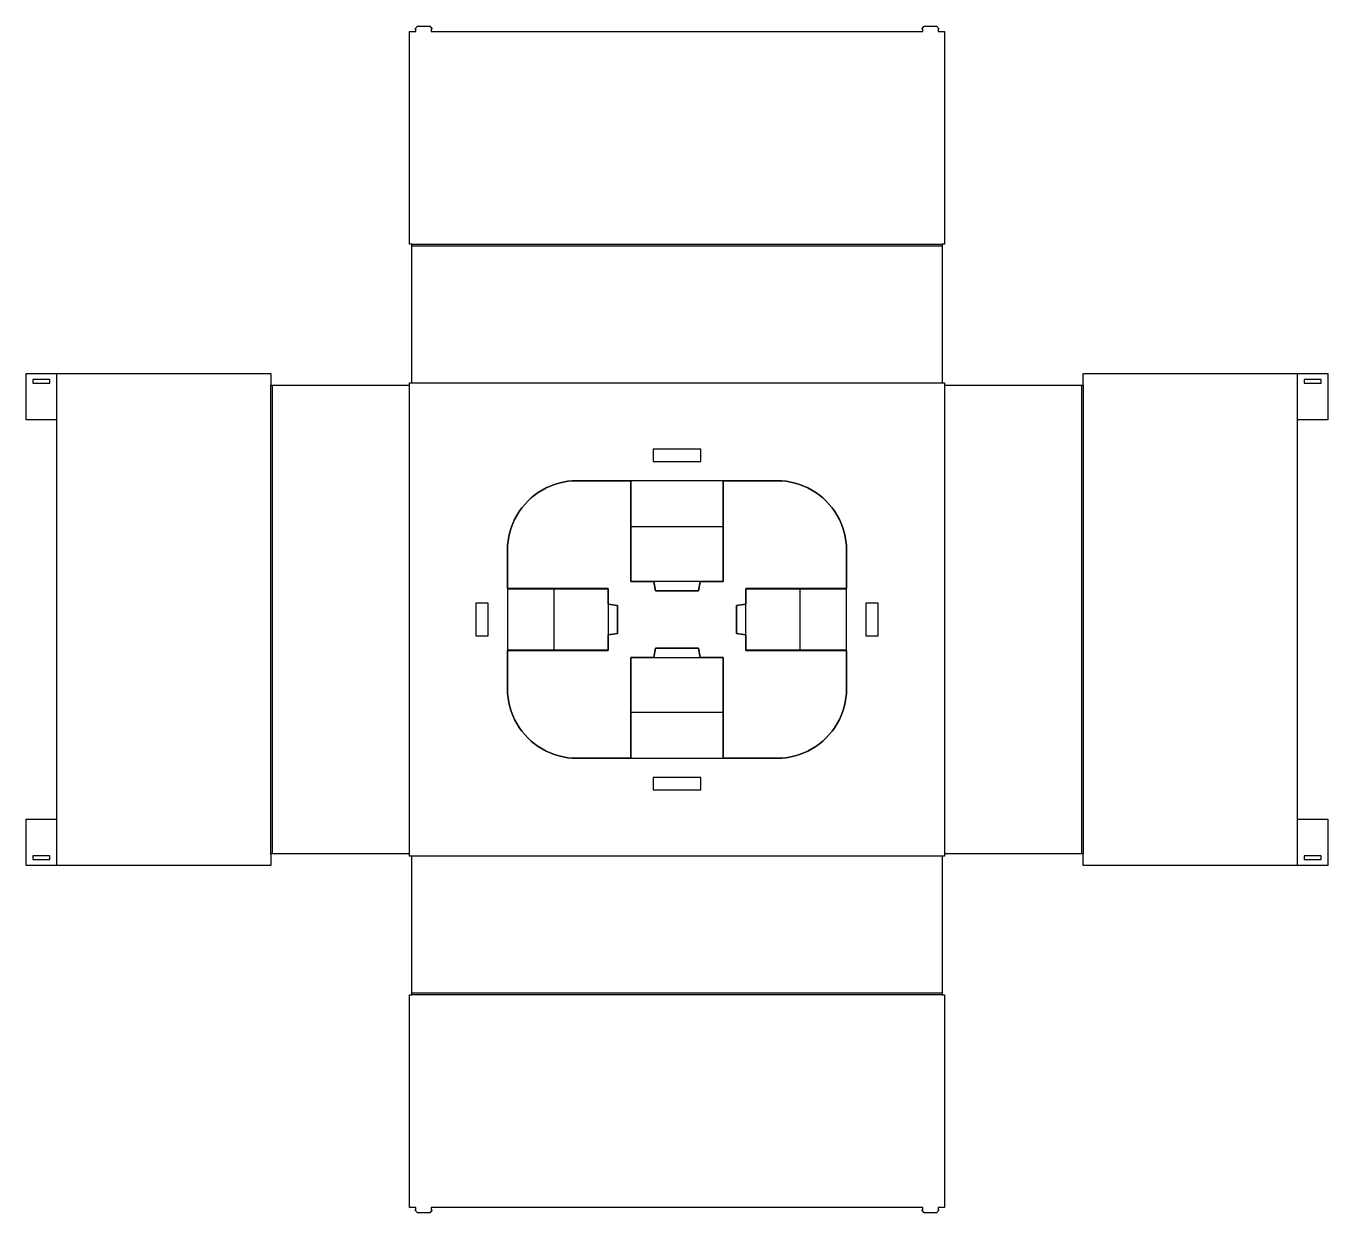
# Model space of a CAD drawing. Header units: metres. Extents: x -423 to 423, y -385 to 385.
import ezdxf

# ---------------------------------------------------------------- set-up
doc = ezdxf.new("R2010")
doc.units = ezdxf.units.M

msp = doc.modelspace()

# ---------------------------------------------------------------- linework, layer by layer
at = {"layer": 'CREASE_MOUNTAIN'}
for points in [[(-172.038, 153.538), (172.038, 153.538)], [(-173.538, -152.038), (-173.538, 152.038)], [(173.538, 152.038), (173.538, -152.038)], [(172.038, -153.538), (-172.038, -153.538)]]:
    msp.add_lwpolyline(points, dxfattribs=at)
at = {"layer": 'CREASE_VALLEY'}
for points in [[(-172.038, 243.538), (172.038, 243.538)], [(-172.038, 242.538), (172.038, 242.538)], [(-402.538, 129.538), (-402.538, 159.538)], [(402.538, 159.538), (402.538, 129.538)], [(-263.538, -152.038), (-263.538, 152.038)], [(-262.538, -152.038), (-262.538, 152.038)], [(262.538, 152.038), (262.538, -152.038)], [(263.538, 152.038), (263.538, -152.038)], [(30, 90.038), (-30, 90.038)], [(30, 60.038), (-30, 60.038)], [(-110.038, 20), (-110.038, -20)], [(-80.038, 20), (-80.038, -20)], [(15, 24.6309), (-15, 24.6309)], [(80.038, -20), (80.038, 20)], [(110.038, -20), (110.038, 20)], [(-44.6309, 10), (-44.6309, -10)], [(44.6309, -10), (44.6309, 10)], [(-15, -24.6309), (15, -24.6309)], [(-30, -60.038), (30, -60.038)], [(-30, -90.038), (30, -90.038)], [(-402.538, -159.538), (-402.538, -129.538)], [(402.538, -129.538), (402.538, -159.538)], [(172.038, -242.538), (-172.038, -242.538)], [(172.038, -243.538), (-172.038, -243.538)]]:
    msp.add_lwpolyline(points, dxfattribs=at)
at = {"layer": 'CUT'}
for points in [[(168.538, -385.037), (160.538, -385.037), (158.938, -383.112), (159.539, -383.112), (159.539, -381.537), (-159.538, -381.537), (-159.538, -383.112), (-158.938, -383.112), (-160.538, -385.037), (-168.538, -385.037), (-170.138, -383.112), (-169.538, -383.112), (-169.538, -381.537), (-173.538, -381.537), (-173.538, -243.538), (-172.038, -243.538), (-172.038, -153.538), (-173.538, -153.538), (-173.538, -152.038), (-263.537, -152.038), (-263.537, -159.538), (-422.537, -159.538), (-422.537, -129.538), (-402.537, -129.538), (-402.537, 129.539), (-422.537, 129.539), (-422.537, 159.539), (-263.537, 159.539), (-263.537, 152.039), (-173.538, 152.039), (-173.538, 153.539), (-172.038, 153.539), (-172.038, 243.539), (-173.538, 243.539), (-173.538, 381.539), (-169.538, 381.539), (-169.538, 383.114), (-170.138, 383.114), (-168.538, 385.039), (-160.538, 385.039), (-158.938, 383.114), (-159.538, 383.114), (-159.538, 381.539), (159.539, 381.539), (159.539, 383.114), (158.938, 383.114), (160.538, 385.039), (168.538, 385.039), (170.138, 383.114), (169.539, 383.114), (169.539, 381.539), (173.539, 381.539), (173.539, 243.539), (172.039, 243.539), (172.039, 153.539), (173.539, 153.539), (173.539, 152.039), (263.539, 152.039), (263.539, 159.539), (422.539, 159.539), (422.539, 129.539), (402.539, 129.539), (402.539, -129.538), (422.539, -129.538), (422.539, -159.538), (263.539, -159.538), (263.539, -152.038), (173.539, -152.038), (173.539, -153.538), (172.039, -153.538), (172.039, -243.538), (173.539, -243.538), (173.539, -381.537), (169.539, -381.537), (169.539, -383.112), (170.138, -383.112), (168.538, -385.037)], [(-418.037, 155.789), (-418.037, 153.289), (-407.037, 153.289), (-407.037, 155.789), (-418.037, 155.789)], [(418.039, 153.289), (418.039, 155.789), (407.039, 155.789), (407.039, 153.289), (418.039, 153.289)], [(-15.5, 102.539), (15.501, 102.539), (15.501, 110.539), (-15.5, 110.539), (-15.5, 102.539)], [(14, -18.63), (15.001, -24.63), (30.001, -24.63), (30.001, -90.038), (65.038, -90.038), (67.981, -89.942), (70.912, -89.653), (73.817, -89.173), (76.685, -88.505), (79.503, -87.65), (82.259, -86.613), (84.941, -85.397), (87.538, -84.009), (90.039, -82.454), (92.432, -80.739), (94.709, -78.871), (96.858, -76.858), (98.871, -74.709), (100.739, -72.432), (102.454, -70.039), (104.009, -67.538), (105.397, -64.941), (106.613, -62.259), (107.65, -59.503), (108.505, -56.685), (109.173, -53.817), (109.653, -50.912), (109.942, -47.981), (110.039, -45.038), (110.039, -19.999), (44.632, -19.999), (44.632, -10.001), (38.632, -9), (38.632, 9), (44.632, 10.001), (44.632, 20.001), (110.039, 20.001), (110.039, 45.038), (109.942, 47.981), (109.653, 50.912), (109.173, 53.817), (108.505, 56.685), (107.65, 59.503), (106.613, 62.259), (105.397, 64.941), (104.009, 67.538), (102.454, 70.039), (100.739, 72.432), (98.871, 74.709), (96.858, 76.858), (94.709, 78.871), (92.432, 80.739), (90.039, 82.454), (87.538, 84.009), (84.941, 85.397), (82.259, 86.613), (79.503, 87.65), (76.685, 88.505), (73.817, 89.173), (70.912, 89.653), (67.981, 89.942), (65.038, 90.039), (30.001, 90.039), (30.001, 24.632), (15.001, 24.632), (14, 18.632), (-14, 18.632), (-15.001, 24.632), (-29.999, 24.632), (-29.999, 90.039), (-65.038, 90.039), (-67.981, 89.942), (-70.912, 89.653), (-73.817, 89.173), (-76.685, 88.505), (-79.503, 87.65), (-82.259, 86.613), (-84.941, 85.397), (-87.538, 84.009), (-90.039, 82.454), (-92.432, 80.739), (-94.709, 78.871), (-96.858, 76.858), (-98.871, 74.709), (-100.739, 72.432), (-102.454, 70.039), (-104.009, 67.538), (-105.397, 64.941), (-106.613, 62.259), (-107.65, 59.503), (-108.505, 56.685), (-109.173, 53.817), (-109.653, 50.912), (-109.942, 47.981), (-110.038, 45.038), (-110.038, 20.001), (-44.631, 20.001), (-44.631, 10.001), (-38.631, 9), (-38.631, -9), (-44.631, -10.001), (-44.631, -19.999), (-110.038, -19.999), (-110.038, -45.038), (-109.942, -47.981), (-109.653, -50.912), (-109.173, -53.817), (-108.505, -56.685), (-107.65, -59.503), (-106.613, -62.259), (-105.397, -64.941), (-104.009, -67.538), (-102.454, -70.039), (-100.739, -72.432), (-98.871, -74.709), (-96.858, -76.858), (-94.709, -78.871), (-92.432, -80.739), (-90.039, -82.454), (-87.538, -84.009), (-84.941, -85.397), (-82.259, -86.613), (-79.503, -87.65), (-76.685, -88.505), (-73.817, -89.173), (-70.912, -89.653), (-67.981, -89.942), (-65.038, -90.038), (-29.999, -90.038), (-29.999, -24.63), (-15.001, -24.63), (-14, -18.63), (14, -18.63)], [(-122.537, -10.5), (-122.537, 10.501), (-130.538, 10.501), (-130.538, -10.5), (-122.537, -10.5)], [(122.539, 10.501), (122.539, -10.5), (130.539, -10.5), (130.539, 10.501), (122.539, 10.501)], [(15.501, -102.537), (-15.5, -102.537), (-15.5, -110.538), (15.501, -110.538), (15.501, -102.537)], [(-418.037, -153.288), (-418.037, -155.788), (-407.037, -155.788), (-407.037, -153.288), (-418.037, -153.288)], [(418.039, -155.788), (418.039, -153.288), (407.039, -153.288), (407.039, -155.788), (418.039, -155.788)]]:
    msp.add_lwpolyline(points, dxfattribs=at)
at = {"layer": 'WASTE'}
msp.add_lwpolyline([(73.8171, 89.1734), (76.6849, 88.5047), (79.5028, 87.6499), (82.2588, 86.6126), (84.941, 85.3973), (87.538, 84.0092), (90.0387, 82.4542), (92.4323, 80.7389), (94.7086, 78.8708), (96.8578, 76.8578), (98.8708, 74.7086), (100.7389, 72.4323), (102.4542, 70.0387), (104.0092, 67.538), (105.3973, 64.941), (106.6126, 62.2588), (107.6499, 59.5028), (108.5047, 56.6849), (109.1734, 53.8171), (109.6531, 50.9117), (109.9417, 47.9812), (110.038, 45.038), (110.038, 20.01), (80.038, 20.01), (44.6309, 20.01), (44.6299, 20.01), (44.6289, 20.0098), (44.628, 20.0096), (44.6271, 20.0092), (44.6262, 20.0088), (44.6253, 20.0083), (44.6245, 20.0077), (44.6238, 20.0071), (44.6232, 20.0063), (44.6226, 20.0056), (44.6221, 20.0047), (44.6216, 20.0038), (44.6213, 20.0029), (44.6211, 20.002), (44.6209, 20.001), (44.6209, 20), (44.6209, 10.0085), (38.6292, 9.0099), (38.6283, 9.0096), (38.6273, 9.0093), (38.6264, 9.0089), (38.6255, 9.0084), (38.6247, 9.0079), (38.6239, 9.0072), (38.6233, 9.0065), (38.6226, 9.0057), (38.6221, 9.0048), (38.6217, 9.0039), (38.6213, 9.003), (38.6211, 9.002), (38.6209, 9.001), (38.6209, 9), (38.6209, -9), (38.6209, -9.001), (38.6211, -9.002), (38.6213, -9.003), (38.6217, -9.0039), (38.6221, -9.0048), (38.6226, -9.0057), (38.6233, -9.0065), (38.6239, -9.0072), (38.6247, -9.0079), (38.6255, -9.0084), (38.6264, -9.0089), (38.6273, -9.0093), (38.6283, -9.0096), (38.6292, -9.0099), (44.6209, -10.0085), (44.6209, -20), (44.6209, -20.001), (44.6211, -20.002), (44.6213, -20.0029), (44.6216, -20.0038), (44.6221, -20.0047), (44.6226, -20.0056), (44.6232, -20.0063), (44.6238, -20.0071), (44.6245, -20.0077), (44.6253, -20.0083), (44.6262, -20.0088), (44.6271, -20.0092), (44.628, -20.0096), (44.6289, -20.0098), (44.6299, -20.01), (44.6309, -20.01), (80.038, -20.01), (110.038, -20.01), (110.038, -45.038), (109.9417, -47.9812), (109.6531, -50.9117), (109.1734, -53.8171), (108.5047, -56.6849), (107.6499, -59.5028), (106.6126, -62.2588), (105.3973, -64.941), (104.0092, -67.538), (102.4542, -70.0387), (100.7389, -72.4323), (98.8708, -74.7086), (96.8578, -76.8578), (94.7086, -78.8708), (92.4323, -80.7389), (90.0387, -82.4542), (87.538, -84.0092), (84.941, -85.3973), (82.2588, -86.6126), (79.5028, -87.6499), (76.6849, -88.5047), (73.8171, -89.1734), (70.9117, -89.6531), (67.9812, -89.9417), (65.038, -90.038), (30.01, -90.038), (30.01, -24.6309), (30.01, -24.6299), (30.0098, -24.6289), (30.0096, -24.628), (30.0092, -24.6271), (30.0088, -24.6262), (30.0083, -24.6253), (30.0077, -24.6245), (30.0071, -24.6238), (30.0063, -24.6232), (30.0056, -24.6226), (30.0047, -24.6221), (30.0038, -24.6216), (30.0029, -24.6213), (30.002, -24.6211), (30.001, -24.6209), (30, -24.6209), (15.0085, -24.6209), (14.0099, -18.6292), (14.0096, -18.6283), (14.0093, -18.6273), (14.0089, -18.6264), (14.0084, -18.6255), (14.0079, -18.6247), (14.0072, -18.6239), (14.0065, -18.6233), (14.0057, -18.6226), (14.0048, -18.6221), (14.0039, -18.6217), (14.003, -18.6213), (14.002, -18.6211), (14.001, -18.6209), (14, -18.6209), (-14, -18.6209), (-14.001, -18.6209), (-14.002, -18.6211), (-14.003, -18.6213), (-14.0039, -18.6217), (-14.0048, -18.6221), (-14.0057, -18.6226), (-14.0065, -18.6233), (-14.0072, -18.6239), (-14.0079, -18.6247), (-14.0084, -18.6255), (-14.0089, -18.6264), (-14.0093, -18.6273), (-14.0096, -18.6283), (-14.0099, -18.6292), (-15.0085, -24.6209), (-30, -24.6209), (-30.001, -24.6209), (-30.002, -24.6211), (-30.0029, -24.6213), (-30.0038, -24.6216), (-30.0047, -24.6221), (-30.0056, -24.6226), (-30.0063, -24.6232), (-30.0071, -24.6238), (-30.0077, -24.6245), (-30.0083, -24.6253), (-30.0088, -24.6262), (-30.0092, -24.6271), (-30.0096, -24.628), (-30.0098, -24.6289), (-30.01, -24.6299), (-30.01, -24.6309), (-30.01, -90.038), (-65.038, -90.038), (-67.9812, -89.9417), (-70.9117, -89.6531), (-73.8171, -89.1734), (-76.6849, -88.5047), (-79.5028, -87.6499), (-82.2588, -86.6126), (-84.941, -85.3973), (-87.538, -84.0092), (-90.0387, -82.4542), (-92.4323, -80.7389), (-94.7086, -78.8708), (-96.8578, -76.8578), (-98.8708, -74.7086), (-100.7389, -72.4323), (-102.4542, -70.0387), (-104.0092, -67.538), (-105.3973, -64.941), (-106.6126, -62.2588), (-107.6499, -59.5028), (-108.5047, -56.6849), (-109.1734, -53.8171), (-109.6531, -50.9117), (-109.9417, -47.9812), (-110.038, -45.038), (-110.038, -20.01), (-80.038, -20.01), (-44.6309, -20.01), (-44.6299, -20.01), (-44.6289, -20.0098), (-44.628, -20.0096), (-44.6271, -20.0092), (-44.6262, -20.0088), (-44.6253, -20.0083), (-44.6245, -20.0077), (-44.6238, -20.0071), (-44.6232, -20.0063), (-44.6226, -20.0056), (-44.6221, -20.0047), (-44.6216, -20.0038), (-44.6213, -20.0029), (-44.6211, -20.002), (-44.6209, -20.001), (-44.6209, -20), (-44.6209, -10.0085), (-38.6292, -9.0099), (-38.6283, -9.0096), (-38.6273, -9.0093), (-38.6264, -9.0089), (-38.6255, -9.0084), (-38.6247, -9.0079), (-38.6239, -9.0072), (-38.6233, -9.0065), (-38.6226, -9.0057), (-38.6221, -9.0048), (-38.6217, -9.0039), (-38.6213, -9.003), (-38.6211, -9.002), (-38.6209, -9.001), (-38.6209, -9), (-38.6209, 9), (-38.6209, 9.001), (-38.6211, 9.002), (-38.6213, 9.003), (-38.6217, 9.0039), (-38.6221, 9.0048), (-38.6226, 9.0057), (-38.6233, 9.0065), (-38.6239, 9.0072), (-38.6247, 9.0079), (-38.6255, 9.0084), (-38.6264, 9.0089), (-38.6273, 9.0093), (-38.6283, 9.0096), (-38.6292, 9.0099), (-44.6209, 10.0085), (-44.6209, 20), (-44.6209, 20.001), (-44.6211, 20.002), (-44.6213, 20.0029), (-44.6216, 20.0038), (-44.6221, 20.0047), (-44.6226, 20.0056), (-44.6232, 20.0063), (-44.6238, 20.0071), (-44.6245, 20.0077), (-44.6253, 20.0083), (-44.6262, 20.0088), (-44.6271, 20.0092), (-44.628, 20.0096), (-44.6289, 20.0098), (-44.6299, 20.01), (-44.6309, 20.01), (-80.038, 20.01), (-110.038, 20.01), (-110.038, 45.038), (-109.9417, 47.9812), (-109.6531, 50.9117), (-109.1734, 53.8171), (-108.5047, 56.6849), (-107.6499, 59.5028), (-106.6126, 62.2588), (-105.3973, 64.941), (-104.0092, 67.538), (-102.4542, 70.0387), (-100.7389, 72.4323), (-98.8708, 74.7086), (-96.8578, 76.8578), (-94.7086, 78.8708), (-92.4323, 80.7389), (-90.0387, 82.4542), (-87.538, 84.0092), (-84.941, 85.3973), (-82.2588, 86.6126), (-79.5028, 87.6499), (-76.6849, 88.5047), (-73.8171, 89.1734), (-70.9117, 89.6531), (-67.9812, 89.9417), (-65.038, 90.038), (-30.01, 90.038), (-30.01, 60.038), (-30.01, 24.6309), (-30.01, 24.6299), (-30.0098, 24.6289), (-30.0096, 24.628), (-30.0092, 24.6271), (-30.0088, 24.6262), (-30.0083, 24.6253), (-30.0077, 24.6245), (-30.0071, 24.6238), (-30.0063, 24.6232), (-30.0056, 24.6226), (-30.0047, 24.6221), (-30.0038, 24.6216), (-30.0029, 24.6213), (-30.002, 24.6211), (-30.001, 24.6209), (-30, 24.6209), (-15.0085, 24.6209), (-14.0099, 18.6292), (-14.0096, 18.6283), (-14.0093, 18.6273), (-14.0089, 18.6264), (-14.0084, 18.6255), (-14.0079, 18.6247), (-14.0072, 18.6239), (-14.0065, 18.6233), (-14.0057, 18.6226), (-14.0048, 18.6221), (-14.0039, 18.6217), (-14.003, 18.6213), (-14.002, 18.6211), (-14.001, 18.6209), (-14, 18.6209), (14, 18.6209), (14.001, 18.6209), (14.002, 18.6211), (14.003, 18.6213), (14.0039, 18.6217), (14.0048, 18.6221), (14.0057, 18.6226), (14.0065, 18.6233), (14.0072, 18.6239), (14.0079, 18.6247), (14.0084, 18.6255), (14.0089, 18.6264), (14.0093, 18.6273), (14.0096, 18.6283), (14.0099, 18.6292), (15.0085, 24.6209), (30, 24.6209), (30.001, 24.6209), (30.002, 24.6211), (30.0029, 24.6213), (30.0038, 24.6216), (30.0047, 24.6221), (30.0056, 24.6226), (30.0063, 24.6232), (30.0071, 24.6238), (30.0077, 24.6245), (30.0083, 24.6253), (30.0088, 24.6262), (30.0092, 24.6271), (30.0096, 24.628), (30.0098, 24.6289), (30.01, 24.6299), (30.01, 24.6309), (30.01, 60.038), (30.01, 90.038), (65.038, 90.038), (67.9812, 89.9417), (70.9117, 89.6531), (73.8171, 89.1734)], close=True, dxfattribs=at)

doc.saveas('drawing.dxf')
